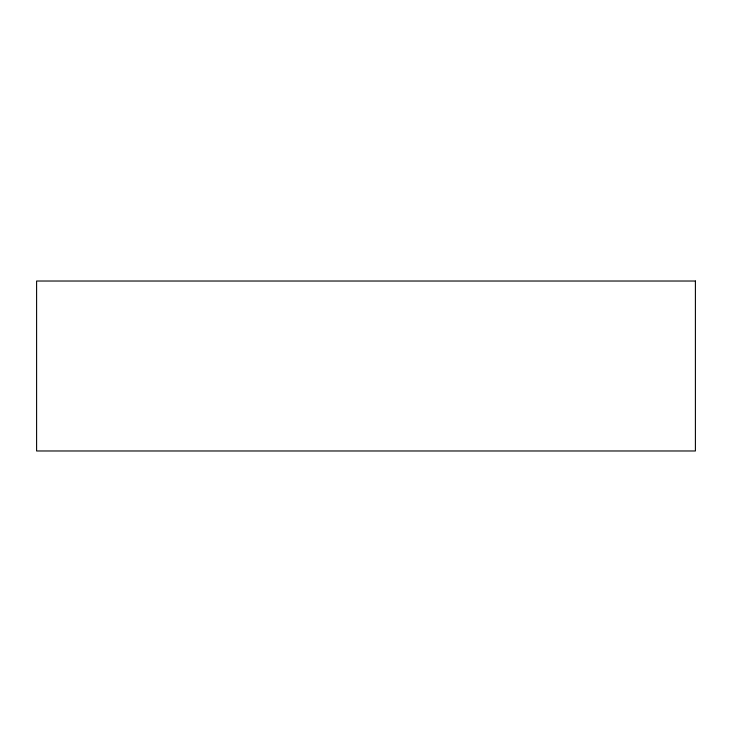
<?xml version="1.0" encoding="UTF-8"?>
<svg xmlns="http://www.w3.org/2000/svg" width="732" height="732" viewBox="0 0 732 732"><rect width="100%" height="100%" fill="white"/><g stroke="black" fill="none" stroke-linecap="round" stroke-linejoin="round"><path stroke-width="1.1" d="M695.4 281.024L36.6 281.024L36.6 450.976L695.4 450.976L695.4 281.024"/></g></svg>
